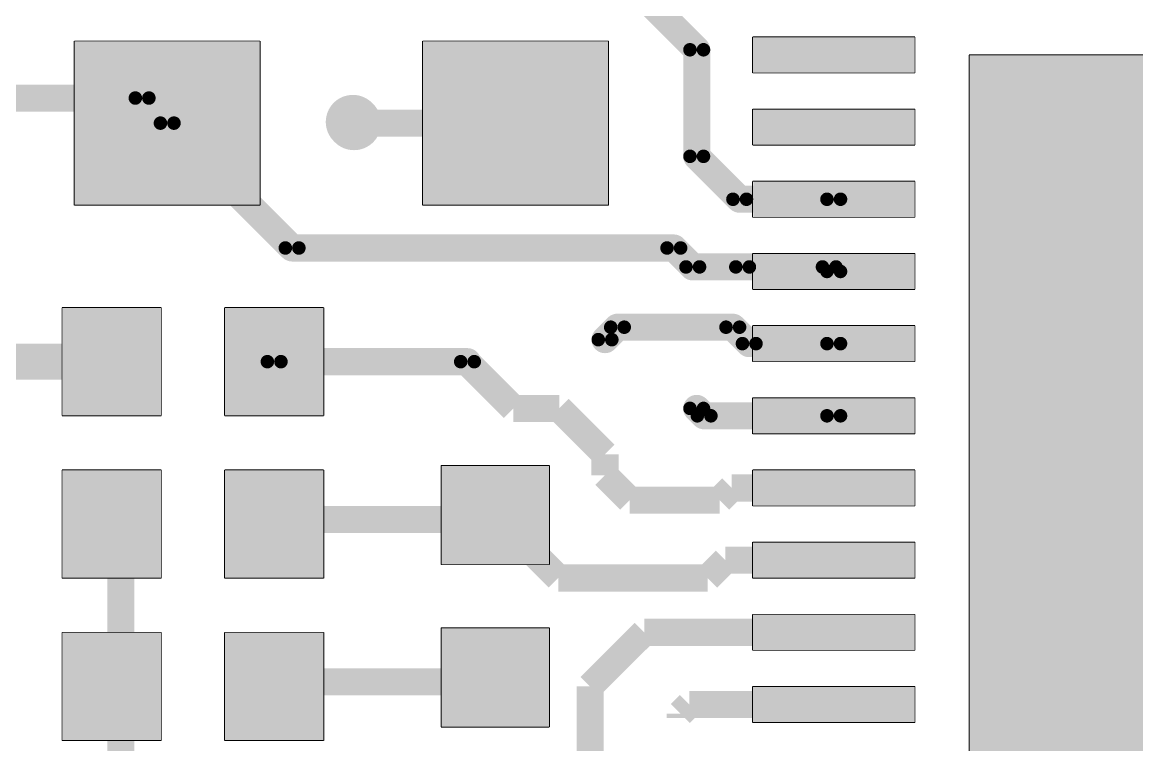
# Model space of a CAD drawing. Header units: millimetres. Extents: x 120.8 to 142.5, y 76.6 to 105.3.
# Drawn here: x 125.4 to 131.57, y 92.5 to 96.5 of the extents above; entities that cross this region are included whole.
import ezdxf

# ---------------------------------------------------------------- set-up
doc = ezdxf.new("R2010")
doc.units = ezdxf.units.MM
doc.layers.add('Mechanical4', color=56, linetype='Continuous')

msp = doc.modelspace()

# ---------------------------------------------------------------- linework, layer by layer
at = {"layer": 'Mechanical4'}
for points, const_width in [([(129.3451, 97.6201), (129.3451, 90.6201)], 0.0003), ([(128.1326, 97.3521), (129.1361, 96.3486)], 0.15), ([(125.6876, 96.3971), (126.7176, 96.3971)], 0.005), ([(125.6876, 95.4871), (125.6876, 96.3971)], 0.005), ([(126.7176, 95.4871), (126.7176, 96.3971)], 0.005), ([(127.6176, 96.3971), (128.6476, 96.3971)], 0.005), ([(127.6176, 95.4871), (127.6176, 96.3971)], 0.005), ([(128.6476, 95.4871), (128.6476, 96.3971)], 0.005), ([(129.1361, 95.7581), (129.1361, 96.3486)], 0.15), ([(129.4451, 96.4201), (130.3451, 96.4201)], 0.005), ([(129.4451, 96.2201), (129.4451, 96.4201)], 0.005), ([(130.3451, 96.2201), (130.3451, 96.4201)], 0.005), ([(130.6451, 96.3201), (135.0451, 96.3201)], 0.005), ([(130.6451, 91.9201), (130.6451, 96.3201)], 0.005), ([(129.4451, 96.2201), (130.3451, 96.2201)], 0.005), ([(124.9451, 96.0811), (126.0636, 96.0811)], 0.15), ([(126.0636, 96.0811), (126.2026, 95.9421)], 0.15), ([(126.2026, 95.9421), (126.8946, 95.2501)], 0.15), ([(127.2311, 95.9486), (127.2376, 95.9421)], 0.15), ([(127.2376, 95.9421), (128.1326, 95.9421)], 0.15), ([(129.4451, 96.0201), (130.3451, 96.0201)], 0.005), ([(129.4451, 95.8201), (129.4451, 96.0201)], 0.005), ([(130.3451, 95.8201), (130.3451, 96.0201)], 0.005), ([(129.1361, 95.7581), (129.3741, 95.5201)], 0.15), ([(129.4451, 95.8201), (130.3451, 95.8201)], 0.005), ([(129.3741, 95.5201), (129.8951, 95.5201)], 0.15), ([(129.4451, 95.6201), (130.3451, 95.6201)], 0.005), ([(129.4451, 95.4201), (129.4451, 95.6201)], 0.005), ([(130.3451, 95.4201), (130.3451, 95.6201)], 0.005), ([(125.6876, 95.4871), (126.7176, 95.4871)], 0.005), ([(127.6176, 95.4871), (128.6476, 95.4871)], 0.005), ([(129.4451, 95.4201), (130.3451, 95.4201)], 0.005), ([(126.8946, 95.2501), (129.0091, 95.2501)], 0.15), ([(129.0091, 95.2501), (129.1141, 95.1451)], 0.15), ([(129.1141, 95.1451), (129.3901, 95.1451)], 0.15), ([(129.1141, 95.1451), (129.8701, 95.1451)], 0.15), ([(129.4451, 95.2201), (130.3451, 95.2201)], 0.005), ([(129.4451, 95.0201), (129.4451, 95.2201)], 0.005), ([(129.8701, 95.1451), (129.8951, 95.1201)], 0.15), ([(130.3451, 95.0201), (130.3451, 95.2201)], 0.005), ([(129.4451, 95.0201), (130.3451, 95.0201)], 0.005), ([(125.6201, 94.9201), (126.1701, 94.9201)], 0.005), ([(125.6201, 94.3201), (125.6201, 94.9201)], 0.005), ([(126.1651, 94.3201), (126.1651, 94.9201)], 0.0003), ([(126.1651, 94.9201), (126.5351, 94.9201)], 0.0003), ([(126.1701, 94.3201), (126.1701, 94.9201)], 0.005), ([(126.5201, 94.9201), (127.0701, 94.9201)], 0.005), ([(126.5201, 94.3201), (126.5201, 94.9201)], 0.005), ([(126.5351, 94.3201), (126.5351, 94.9201)], 0.0003), ([(127.0701, 94.3201), (127.0701, 94.9201)], 0.005), ([(128.6281, 94.7421), (128.6971, 94.8111)], 0.15), ([(128.6971, 94.8111), (129.3359, 94.8111)], 0.15), ([(129.3359, 94.8111), (129.4269, 94.7201)], 0.15), ([(129.4269, 94.7201), (129.8951, 94.7201)], 0.15), ([(129.4451, 94.8201), (130.3451, 94.8201)], 0.005), ([(129.4451, 94.6201), (129.4451, 94.8201)], 0.005), ([(130.3451, 94.6201), (130.3451, 94.8201)], 0.005), ([(125.0771, 94.6201), (125.8951, 94.6201)], 0.2), ([(126.7951, 94.6201), (127.8661, 94.6201)], 0.15), ([(127.8661, 94.6151), (127.8661, 94.6201)], 0.15), ([(127.8661, 94.6151), (128.1201, 94.3611)], 0.15), ([(129.4451, 94.6201), (130.3451, 94.6201)], 0.005), ([(128.1201, 94.3611), (128.3741, 94.3611)], 0.15), ([(128.3741, 94.3611), (128.6281, 94.1071)], 0.15), ([(129.1361, 94.3611), (129.1771, 94.3201)], 0.15), ([(129.4451, 94.4201), (130.3451, 94.4201)], 0.005), ([(129.4451, 94.2201), (129.4451, 94.4201)], 0.005), ([(130.3451, 94.2201), (130.3451, 94.4201)], 0.005), ([(129.1771, 94.3201), (129.8951, 94.3201)], 0.15), ([(125.6201, 94.3201), (126.1701, 94.3201)], 0.005), ([(126.1651, 94.3201), (126.5351, 94.3201)], 0.0003), ([(126.5201, 94.3201), (127.0701, 94.3201)], 0.005), ([(129.4451, 94.2201), (130.3451, 94.2201)], 0.005), ([(128.6281, 93.9905), (128.6281, 94.1071)], 0.15), ([(127.7201, 94.0451), (128.3201, 94.0451)], 0.005), ([(127.7201, 93.4951), (127.7201, 94.0451)], 0.005), ([(128.3201, 93.4951), (128.3201, 94.0451)], 0.005), ([(128.6281, 93.9905), (128.7473, 93.8713)], 0.15), ([(125.6201, 94.0201), (126.1701, 94.0201)], 0.005), ([(125.6201, 93.4201), (125.6201, 94.0201)], 0.005), ([(126.1651, 93.4201), (126.1651, 94.0201)], 0.0003), ([(126.1651, 94.0201), (126.5351, 94.0201)], 0.0003), ([(126.1701, 93.4201), (126.1701, 94.0201)], 0.005), ([(126.5201, 94.0201), (127.0701, 94.0201)], 0.005), ([(126.5201, 93.4201), (126.5201, 94.0201)], 0.005), ([(126.5351, 93.4201), (126.5351, 94.0201)], 0.0003), ([(127.0701, 93.4201), (127.0701, 94.0201)], 0.005), ([(129.2631, 93.8531), (129.3301, 93.9201)], 0.15), ([(129.3301, 93.9201), (129.8951, 93.9201)], 0.15), ([(129.4451, 94.0201), (130.3451, 94.0201)], 0.005), ([(129.4451, 93.8201), (129.4451, 94.0201)], 0.005), ([(129.8951, 93.9201), (130.0451, 93.9201)], 0.15), ([(130.3451, 93.8201), (130.3451, 94.0201)], 0.005), ([(128.7473, 93.8713), (128.7655, 93.8531)], 0.15), ([(128.7655, 93.8531), (129.2631, 93.8531)], 0.15), ([(127.0201, 93.7701), (127.0451, 93.7451)], 0.15), ([(128.0201, 93.7701), (128.3689, 93.4213)], 0.15), ([(128.0201, 93.7451), (128.0201, 93.7701)], 0.15), ([(127.0451, 93.7451), (128.0201, 93.7451)], 0.15), ([(129.4451, 93.8201), (130.3451, 93.8201)], 0.005), ([(125.9451, 91.9201), (125.9451, 93.6201)], 0.15), ([(129.1963, 93.4213), (129.2951, 93.5201)], 0.15), ([(129.2951, 93.5201), (129.8951, 93.5201)], 0.15), ([(129.4451, 93.6201), (130.3451, 93.6201)], 0.005), ([(129.4451, 93.4201), (129.4451, 93.6201)], 0.005), ([(129.5701, 93.5201), (129.8951, 93.5201)], 0.15), ([(129.8951, 93.5201), (130.0451, 93.5201)], 0.15), ([(130.3451, 93.4201), (130.3451, 93.6201)], 0.005), ([(127.7201, 93.4951), (128.3201, 93.4951)], 0.005), ([(127.7201, 93.1401), (127.7201, 93.5001)], 0.0003), ([(127.7201, 93.5001), (128.3201, 93.5001)], 0.0003), ([(128.3689, 93.4213), (129.1963, 93.4213)], 0.15), ([(128.3201, 93.1401), (128.3201, 93.5001)], 0.0003), ([(125.6201, 93.4201), (126.1701, 93.4201)], 0.005), ([(126.1651, 93.4201), (126.5351, 93.4201)], 0.0003), ([(126.5201, 93.4201), (127.0701, 93.4201)], 0.005), ([(129.4451, 93.4201), (130.3451, 93.4201)], 0.005), ([(129.4451, 93.2201), (130.3451, 93.2201)], 0.005), ([(129.4451, 93.0201), (129.4451, 93.2201)], 0.005), ([(130.3451, 93.0201), (130.3451, 93.2201)], 0.005), ([(128.5451, 92.8201), (128.8451, 93.1201)], 0.15), ([(128.8451, 93.1201), (130.0451, 93.1201)], 0.15), ([(125.6201, 93.1201), (126.1701, 93.1201)], 0.005), ([(125.6201, 92.5201), (125.6201, 93.1201)], 0.005), ([(126.1651, 92.5201), (126.1651, 93.1201)], 0.0003), ([(126.1651, 93.1201), (126.5351, 93.1201)], 0.0003), ([(126.1701, 92.5201), (126.1701, 93.1201)], 0.005), ([(126.5201, 93.1201), (127.0701, 93.1201)], 0.005), ([(126.5201, 92.5201), (126.5201, 93.1201)], 0.005), ([(126.5351, 92.5201), (126.5351, 93.1201)], 0.0003), ([(127.0701, 92.5201), (127.0701, 93.1201)], 0.005), ([(127.7201, 93.1451), (128.3201, 93.1451)], 0.005), ([(127.7201, 92.5951), (127.7201, 93.1451)], 0.005), ([(127.7201, 93.1401), (128.3201, 93.1401)], 0.0003), ([(128.3201, 92.5951), (128.3201, 93.1451)], 0.005), ([(129.4451, 93.0201), (130.3451, 93.0201)], 0.005), ([(126.9451, 92.8451), (127.9201, 92.8451)], 0.15), ([(128.5451, 92.4201), (128.5451, 92.8201)], 0.15), ([(129.0451, 92.6701), (129.0951, 92.7201)], 0.15), ([(129.0951, 92.7201), (129.8951, 92.7201)], 0.15), ([(129.4451, 92.8201), (130.3451, 92.8201)], 0.005), ([(129.4451, 92.6201), (129.4451, 92.8201)], 0.005), ([(129.8951, 92.7201), (130.0451, 92.7201)], 0.15), ([(130.3451, 92.6201), (130.3451, 92.8201)], 0.005), ([(129.0451, 92.6451), (129.0451, 92.6701)], 0.15), ([(129.4451, 92.6201), (130.3451, 92.6201)], 0.005), ([(127.7201, 92.5951), (128.3201, 92.5951)], 0.005), ([(125.6201, 92.5201), (126.1701, 92.5201)], 0.005), ([(126.1651, 92.5201), (126.5351, 92.5201)], 0.0003), ([(126.5201, 92.5201), (127.0701, 92.5201)], 0.005)]:
    msp.add_lwpolyline(points, dxfattribs=dict(at, const_width=const_width))
for points, const_width in [([(129.0986, 96.3486, -1), (129.1736, 96.3486)], 0.075), ([(129.0986, 96.3486, -1), (129.1736, 96.3486)], 0.075), ([(129.0986, 96.3486, -1), (129.1736, 96.3486)], 0.075), ([(129.0986, 96.3486, -1), (129.1736, 96.3486)], 0.075), ([(129.1736, 96.3486, -1), (129.0986, 96.3486)], 0.075), ([(129.1736, 96.3486, -1), (129.0986, 96.3486)], 0.075), ([(129.1736, 96.3486, -1), (129.0986, 96.3486)], 0.075), ([(129.1736, 96.3486, -1), (129.0986, 96.3486)], 0.075), ([(126.0261, 96.0811, -1), (126.1011, 96.0811)], 0.075), ([(126.0261, 96.0811, -1), (126.1011, 96.0811)], 0.075), ([(126.0261, 96.0811, -1), (126.1011, 96.0811)], 0.075), ([(126.0261, 96.0811, -1), (126.1011, 96.0811)], 0.075), ([(126.1011, 96.0811, -1), (126.0261, 96.0811)], 0.075), ([(126.1011, 96.0811, -1), (126.0261, 96.0811)], 0.075), ([(126.1011, 96.0811, -1), (126.0261, 96.0811)], 0.075), ([(126.1011, 96.0811, -1), (126.0261, 96.0811)], 0.075), ([(127.1561, 95.9486, -1), (127.3061, 95.9486)], 0.15), ([(127.1561, 95.9486, -1), (127.3061, 95.9486)], 0.15), ([(127.1626, 95.9421, -1), (127.3126, 95.9421)], 0.15), ([(127.1626, 95.9421, -1), (127.3126, 95.9421)], 0.15), ([(127.1626, 95.9421, -1), (127.3126, 95.9421)], 0.15), ([(127.1626, 95.9421, -1), (127.3126, 95.9421)], 0.15), ([(128.0576, 95.9421, -1), (128.2076, 95.9421)], 0.15), ([(128.0576, 95.9421, -1), (128.2076, 95.9421)], 0.15), ([(126.1651, 95.9421, -1), (126.2401, 95.9421)], 0.075), ([(126.1651, 95.9421, -1), (126.2401, 95.9421)], 0.075), ([(126.1651, 95.9421, -1), (126.2401, 95.9421)], 0.075), ([(126.1651, 95.9421, -1), (126.2401, 95.9421)], 0.075), ([(127.3061, 95.9486, -1), (127.1561, 95.9486)], 0.15), ([(127.3061, 95.9486, -1), (127.1561, 95.9486)], 0.15), ([(127.3126, 95.9421, -1), (127.1626, 95.9421)], 0.15), ([(127.3126, 95.9421, -1), (127.1626, 95.9421)], 0.15), ([(127.3126, 95.9421, -1), (127.1626, 95.9421)], 0.15), ([(127.3126, 95.9421, -1), (127.1626, 95.9421)], 0.15), ([(128.2076, 95.9421, -1), (128.0576, 95.9421)], 0.15), ([(128.2076, 95.9421, -1), (128.0576, 95.9421)], 0.15), ([(126.2401, 95.9421, -1), (126.1651, 95.9421)], 0.075), ([(126.2401, 95.9421, -1), (126.1651, 95.9421)], 0.075), ([(126.2401, 95.9421, -1), (126.1651, 95.9421)], 0.075), ([(126.2401, 95.9421, -1), (126.1651, 95.9421)], 0.075), ([(129.0986, 95.7581, -1), (129.1736, 95.7581)], 0.075), ([(129.0986, 95.7581, -1), (129.1736, 95.7581)], 0.075), ([(129.0986, 95.7581, -1), (129.1736, 95.7581)], 0.075), ([(129.1736, 95.7581, -1), (129.0986, 95.7581)], 0.075), ([(129.1736, 95.7581, -1), (129.0986, 95.7581)], 0.075), ([(129.1736, 95.7581, -1), (129.0986, 95.7581)], 0.075), ([(129.3366, 95.5201, -1), (129.4116, 95.5201)], 0.075), ([(129.3366, 95.5201, -1), (129.4116, 95.5201)], 0.075), ([(129.3366, 95.5201, -1), (129.4116, 95.5201)], 0.075), ([(129.3366, 95.5201, -1), (129.4116, 95.5201)], 0.075), ([(129.8576, 95.5201, -1), (129.9326, 95.5201)], 0.075), ([(129.8576, 95.5201, -1), (129.9326, 95.5201)], 0.075), ([(129.4116, 95.5201, -1), (129.3366, 95.5201)], 0.075), ([(129.4116, 95.5201, -1), (129.3366, 95.5201)], 0.075), ([(129.4116, 95.5201, -1), (129.3366, 95.5201)], 0.075), ([(129.4116, 95.5201, -1), (129.3366, 95.5201)], 0.075), ([(129.9326, 95.5201, -1), (129.8576, 95.5201)], 0.075), ([(129.9326, 95.5201, -1), (129.8576, 95.5201)], 0.075), ([(126.8571, 95.2501, -1), (126.9321, 95.2501)], 0.075), ([(126.8571, 95.2501, -1), (126.9321, 95.2501)], 0.075), ([(126.8571, 95.2501, -1), (126.9321, 95.2501)], 0.075), ([(126.8571, 95.2501, -1), (126.9321, 95.2501)], 0.075), ([(128.9716, 95.2501, -1), (129.0466, 95.2501)], 0.075), ([(128.9716, 95.2501, -1), (129.0466, 95.2501)], 0.075), ([(128.9716, 95.2501, -1), (129.0466, 95.2501)], 0.075), ([(128.9716, 95.2501, -1), (129.0466, 95.2501)], 0.075), ([(126.9321, 95.2501, -1), (126.8571, 95.2501)], 0.075), ([(126.9321, 95.2501, -1), (126.8571, 95.2501)], 0.075), ([(126.9321, 95.2501, -1), (126.8571, 95.2501)], 0.075), ([(126.9321, 95.2501, -1), (126.8571, 95.2501)], 0.075), ([(129.0466, 95.2501, -1), (128.9716, 95.2501)], 0.075), ([(129.0466, 95.2501, -1), (128.9716, 95.2501)], 0.075), ([(129.0466, 95.2501, -1), (128.9716, 95.2501)], 0.075), ([(129.0466, 95.2501, -1), (128.9716, 95.2501)], 0.075), ([(129.0766, 95.1451, -1), (129.1516, 95.1451)], 0.075), ([(129.0766, 95.1451, -1), (129.1516, 95.1451)], 0.075), ([(129.0766, 95.1451, -1), (129.1516, 95.1451)], 0.075), ([(129.0766, 95.1451, -1), (129.1516, 95.1451)], 0.075), ([(129.0766, 95.1451, -1), (129.1516, 95.1451)], 0.075), ([(129.0766, 95.1451, -1), (129.1516, 95.1451)], 0.075), ([(129.3526, 95.1451, -1), (129.4276, 95.1451)], 0.075), ([(129.3526, 95.1451, -1), (129.4276, 95.1451)], 0.075), ([(129.8326, 95.1451, -1), (129.9076, 95.1451)], 0.075), ([(129.8326, 95.1451, -1), (129.9076, 95.1451)], 0.075), ([(129.8326, 95.1451, -1), (129.9076, 95.1451)], 0.075), ([(129.8326, 95.1451, -1), (129.9076, 95.1451)], 0.075), ([(129.1516, 95.1451, -1), (129.0766, 95.1451)], 0.075), ([(129.1516, 95.1451, -1), (129.0766, 95.1451)], 0.075), ([(129.1516, 95.1451, -1), (129.0766, 95.1451)], 0.075), ([(129.1516, 95.1451, -1), (129.0766, 95.1451)], 0.075), ([(129.1516, 95.1451, -1), (129.0766, 95.1451)], 0.075), ([(129.1516, 95.1451, -1), (129.0766, 95.1451)], 0.075), ([(129.4276, 95.1451, -1), (129.3526, 95.1451)], 0.075), ([(129.4276, 95.1451, -1), (129.3526, 95.1451)], 0.075), ([(129.9076, 95.1451, -1), (129.8326, 95.1451)], 0.075), ([(129.9076, 95.1451, -1), (129.8326, 95.1451)], 0.075), ([(129.9076, 95.1451, -1), (129.8326, 95.1451)], 0.075), ([(129.9076, 95.1451, -1), (129.8326, 95.1451)], 0.075), ([(129.8576, 95.1201, -1), (129.9326, 95.1201)], 0.075), ([(129.8576, 95.1201, -1), (129.9326, 95.1201)], 0.075), ([(129.9326, 95.1201, -1), (129.8576, 95.1201)], 0.075), ([(129.9326, 95.1201, -1), (129.8576, 95.1201)], 0.075), ([(128.6596, 94.8111, -1), (128.7346, 94.8111)], 0.075), ([(128.6596, 94.8111, -1), (128.7346, 94.8111)], 0.075), ([(128.6596, 94.8111, -1), (128.7346, 94.8111)], 0.075), ([(128.6596, 94.8111, -1), (128.7346, 94.8111)], 0.075), ([(128.7346, 94.8111, -1), (128.6596, 94.8111)], 0.075), ([(128.7346, 94.8111, -1), (128.6596, 94.8111)], 0.075), ([(128.7346, 94.8111, -1), (128.6596, 94.8111)], 0.075), ([(128.7346, 94.8111, -1), (128.6596, 94.8111)], 0.075), ([(129.2984, 94.8111, -1), (129.3734, 94.8111)], 0.075), ([(129.2984, 94.8111, -1), (129.3734, 94.8111)], 0.075), ([(129.2984, 94.8111, -1), (129.3734, 94.8111)], 0.075), ([(129.2984, 94.8111, -1), (129.3734, 94.8111)], 0.075), ([(129.3734, 94.8111, -1), (129.2984, 94.8111)], 0.075), ([(129.3734, 94.8111, -1), (129.2984, 94.8111)], 0.075), ([(129.3734, 94.8111, -1), (129.2984, 94.8111)], 0.075), ([(129.3734, 94.8111, -1), (129.2984, 94.8111)], 0.075), ([(128.5906, 94.7421, -1), (128.6656, 94.7421)], 0.075), ([(128.5906, 94.7421, -1), (128.6656, 94.7421)], 0.075), ([(128.6656, 94.7421, -1), (128.5906, 94.7421)], 0.075), ([(128.6656, 94.7421, -1), (128.5906, 94.7421)], 0.075), ([(129.3894, 94.7201, -1), (129.4644, 94.7201)], 0.075), ([(129.3894, 94.7201, -1), (129.4644, 94.7201)], 0.075), ([(129.3894, 94.7201, -1), (129.4644, 94.7201)], 0.075), ([(129.3894, 94.7201, -1), (129.4644, 94.7201)], 0.075), ([(129.8576, 94.7201, -1), (129.9326, 94.7201)], 0.075), ([(129.8576, 94.7201, -1), (129.9326, 94.7201)], 0.075), ([(129.4644, 94.7201, -1), (129.3894, 94.7201)], 0.075), ([(129.4644, 94.7201, -1), (129.3894, 94.7201)], 0.075), ([(129.4644, 94.7201, -1), (129.3894, 94.7201)], 0.075), ([(129.4644, 94.7201, -1), (129.3894, 94.7201)], 0.075), ([(129.9326, 94.7201, -1), (129.8576, 94.7201)], 0.075), ([(129.9326, 94.7201, -1), (129.8576, 94.7201)], 0.075), ([(126.7576, 94.6201, -1), (126.8326, 94.6201)], 0.075), ([(126.7576, 94.6201, -1), (126.8326, 94.6201)], 0.075), ([(126.8326, 94.6201, -1), (126.7576, 94.6201)], 0.075), ([(126.8326, 94.6201, -1), (126.7576, 94.6201)], 0.075), ([(127.8286, 94.6201, -1), (127.9036, 94.6201)], 0.075), ([(127.8286, 94.6201, -1), (127.9036, 94.6201)], 0.075), ([(127.9036, 94.6201, -1), (127.8286, 94.6201)], 0.075), ([(127.9036, 94.6201, -1), (127.8286, 94.6201)], 0.075), ([(129.0986, 94.3611, -1), (129.1736, 94.3611)], 0.075), ([(129.0986, 94.3611, -1), (129.1736, 94.3611)], 0.075), ([(129.1736, 94.3611, -1), (129.0986, 94.3611)], 0.075), ([(129.1736, 94.3611, -1), (129.0986, 94.3611)], 0.075), ([(129.1396, 94.3201, -1), (129.2146, 94.3201)], 0.075), ([(129.1396, 94.3201, -1), (129.2146, 94.3201)], 0.075), ([(129.1396, 94.3201, -1), (129.2146, 94.3201)], 0.075), ([(129.1396, 94.3201, -1), (129.2146, 94.3201)], 0.075), ([(129.2146, 94.3201, -1), (129.1396, 94.3201)], 0.075), ([(129.2146, 94.3201, -1), (129.1396, 94.3201)], 0.075), ([(129.2146, 94.3201, -1), (129.1396, 94.3201)], 0.075), ([(129.2146, 94.3201, -1), (129.1396, 94.3201)], 0.075), ([(129.8576, 94.3201, -1), (129.9326, 94.3201)], 0.075), ([(129.8576, 94.3201, -1), (129.9326, 94.3201)], 0.075), ([(129.9326, 94.3201, -1), (129.8576, 94.3201)], 0.075), ([(129.9326, 94.3201, -1), (129.8576, 94.3201)], 0.075)]:
    msp.add_lwpolyline(points, format="xyb", dxfattribs=dict(at, const_width=const_width))
for points, const_width in [([(129.0799, 96.3486, 1), (129.1174, 96.3486, 1)], 0.0375), ([(129.0799, 96.3486, 1), (129.1174, 96.3486, 1)], 0.0375), ([(129.0799, 96.3486, 1), (129.1174, 96.3486, 1)], 0.0375), ([(129.0799, 96.3486, 1), (129.1174, 96.3486, 1)], 0.0375), ([(129.0799, 96.3486, 1), (129.1174, 96.3486, 1)], 0.0375), ([(129.0799, 96.3486, 1), (129.1174, 96.3486, 1)], 0.0375), ([(129.0799, 96.3486, 1), (129.1174, 96.3486, 1)], 0.0375), ([(129.0799, 96.3486, 1), (129.1174, 96.3486, 1)], 0.0375), ([(129.1549, 96.3486, 1), (129.1924, 96.3486, 1)], 0.0375), ([(129.1549, 96.3486, 1), (129.1924, 96.3486, 1)], 0.0375), ([(129.1549, 96.3486, 1), (129.1924, 96.3486, 1)], 0.0375), ([(129.1549, 96.3486, 1), (129.1924, 96.3486, 1)], 0.0375), ([(129.1549, 96.3486, 1), (129.1924, 96.3486, 1)], 0.0375), ([(129.1549, 96.3486, 1), (129.1924, 96.3486, 1)], 0.0375), ([(129.1549, 96.3486, 1), (129.1924, 96.3486, 1)], 0.0375), ([(129.1549, 96.3486, 1), (129.1924, 96.3486, 1)], 0.0375), ([(126.0074, 96.0811, 1), (126.0449, 96.0811, 1)], 0.0375), ([(126.0074, 96.0811, 1), (126.0449, 96.0811, 1)], 0.0375), ([(126.0074, 96.0811, 1), (126.0449, 96.0811, 1)], 0.0375), ([(126.0074, 96.0811, 1), (126.0449, 96.0811, 1)], 0.0375), ([(126.0074, 96.0811, 1), (126.0449, 96.0811, 1)], 0.0375), ([(126.0074, 96.0811, 1), (126.0449, 96.0811, 1)], 0.0375), ([(126.0074, 96.0811, 1), (126.0449, 96.0811, 1)], 0.0375), ([(126.0074, 96.0811, 1), (126.0449, 96.0811, 1)], 0.0375), ([(126.0824, 96.0811, 1), (126.1199, 96.0811, 1)], 0.0375), ([(126.0824, 96.0811, 1), (126.1199, 96.0811, 1)], 0.0375), ([(126.0824, 96.0811, 1), (126.1199, 96.0811, 1)], 0.0375), ([(126.0824, 96.0811, 1), (126.1199, 96.0811, 1)], 0.0375), ([(126.0824, 96.0811, 1), (126.1199, 96.0811, 1)], 0.0375), ([(126.0824, 96.0811, 1), (126.1199, 96.0811, 1)], 0.0375), ([(126.0824, 96.0811, 1), (126.1199, 96.0811, 1)], 0.0375), ([(126.0824, 96.0811, 1), (126.1199, 96.0811, 1)], 0.0375), ([(127.1186, 95.9486, 1), (127.1936, 95.9486, 1)], 0.075), ([(127.1186, 95.9486, 1), (127.1936, 95.9486, 1)], 0.075), ([(127.1186, 95.9486, 1), (127.1936, 95.9486, 1)], 0.075), ([(127.1186, 95.9486, 1), (127.1936, 95.9486, 1)], 0.075), ([(127.1251, 95.9421, 1), (127.2001, 95.9421, 1)], 0.075), ([(127.1251, 95.9421, 1), (127.2001, 95.9421, 1)], 0.075), ([(127.1251, 95.9421, 1), (127.2001, 95.9421, 1)], 0.075), ([(127.1251, 95.9421, 1), (127.2001, 95.9421, 1)], 0.075), ([(127.1251, 95.9421, 1), (127.2001, 95.9421, 1)], 0.075), ([(127.1251, 95.9421, 1), (127.2001, 95.9421, 1)], 0.075), ([(127.1251, 95.9421, 1), (127.2001, 95.9421, 1)], 0.075), ([(127.1251, 95.9421, 1), (127.2001, 95.9421, 1)], 0.075), ([(127.2686, 95.9486, 1), (127.3436, 95.9486, 1)], 0.075), ([(127.2686, 95.9486, 1), (127.3436, 95.9486, 1)], 0.075), ([(127.2686, 95.9486, 1), (127.3436, 95.9486, 1)], 0.075), ([(127.2686, 95.9486, 1), (127.3436, 95.9486, 1)], 0.075), ([(127.2751, 95.9421, 1), (127.3501, 95.9421, 1)], 0.075), ([(127.2751, 95.9421, 1), (127.3501, 95.9421, 1)], 0.075), ([(127.2751, 95.9421, 1), (127.3501, 95.9421, 1)], 0.075), ([(127.2751, 95.9421, 1), (127.3501, 95.9421, 1)], 0.075), ([(127.2751, 95.9421, 1), (127.3501, 95.9421, 1)], 0.075), ([(127.2751, 95.9421, 1), (127.3501, 95.9421, 1)], 0.075), ([(127.2751, 95.9421, 1), (127.3501, 95.9421, 1)], 0.075), ([(127.2751, 95.9421, 1), (127.3501, 95.9421, 1)], 0.075), ([(128.0201, 95.9421, 1), (128.0951, 95.9421, 1)], 0.075), ([(128.0201, 95.9421, 1), (128.0951, 95.9421, 1)], 0.075), ([(128.0201, 95.9421, 1), (128.0951, 95.9421, 1)], 0.075), ([(128.0201, 95.9421, 1), (128.0951, 95.9421, 1)], 0.075), ([(128.1701, 95.9421, 1), (128.2451, 95.9421, 1)], 0.075), ([(128.1701, 95.9421, 1), (128.2451, 95.9421, 1)], 0.075), ([(128.1701, 95.9421, 1), (128.2451, 95.9421, 1)], 0.075), ([(128.1701, 95.9421, 1), (128.2451, 95.9421, 1)], 0.075), ([(126.1464, 95.9421, 1), (126.1839, 95.9421, 1)], 0.0375), ([(126.1464, 95.9421, 1), (126.1839, 95.9421, 1)], 0.0375), ([(126.1464, 95.9421, 1), (126.1839, 95.9421, 1)], 0.0375), ([(126.1464, 95.9421, 1), (126.1839, 95.9421, 1)], 0.0375), ([(126.1464, 95.9421, 1), (126.1839, 95.9421, 1)], 0.0375), ([(126.1464, 95.9421, 1), (126.1839, 95.9421, 1)], 0.0375), ([(126.1464, 95.9421, 1), (126.1839, 95.9421, 1)], 0.0375), ([(126.1464, 95.9421, 1), (126.1839, 95.9421, 1)], 0.0375), ([(126.2214, 95.9421, 1), (126.2589, 95.9421, 1)], 0.0375), ([(126.2214, 95.9421, 1), (126.2589, 95.9421, 1)], 0.0375), ([(126.2214, 95.9421, 1), (126.2589, 95.9421, 1)], 0.0375), ([(126.2214, 95.9421, 1), (126.2589, 95.9421, 1)], 0.0375), ([(126.2214, 95.9421, 1), (126.2589, 95.9421, 1)], 0.0375), ([(126.2214, 95.9421, 1), (126.2589, 95.9421, 1)], 0.0375), ([(126.2214, 95.9421, 1), (126.2589, 95.9421, 1)], 0.0375), ([(126.2214, 95.9421, 1), (126.2589, 95.9421, 1)], 0.0375), ([(129.0799, 95.7581, 1), (129.1174, 95.7581, 1)], 0.0375), ([(129.0799, 95.7581, 1), (129.1174, 95.7581, 1)], 0.0375), ([(129.0799, 95.7581, 1), (129.1174, 95.7581, 1)], 0.0375), ([(129.0799, 95.7581, 1), (129.1174, 95.7581, 1)], 0.0375), ([(129.0799, 95.7581, 1), (129.1174, 95.7581, 1)], 0.0375), ([(129.0799, 95.7581, 1), (129.1174, 95.7581, 1)], 0.0375), ([(129.1549, 95.7581, 1), (129.1924, 95.7581, 1)], 0.0375), ([(129.1549, 95.7581, 1), (129.1924, 95.7581, 1)], 0.0375), ([(129.1549, 95.7581, 1), (129.1924, 95.7581, 1)], 0.0375), ([(129.1549, 95.7581, 1), (129.1924, 95.7581, 1)], 0.0375), ([(129.1549, 95.7581, 1), (129.1924, 95.7581, 1)], 0.0375), ([(129.1549, 95.7581, 1), (129.1924, 95.7581, 1)], 0.0375), ([(129.3179, 95.5201, 1), (129.3554, 95.5201, 1)], 0.0375), ([(129.3179, 95.5201, 1), (129.3554, 95.5201, 1)], 0.0375), ([(129.3179, 95.5201, 1), (129.3554, 95.5201, 1)], 0.0375), ([(129.3179, 95.5201, 1), (129.3554, 95.5201, 1)], 0.0375), ([(129.3179, 95.5201, 1), (129.3554, 95.5201, 1)], 0.0375), ([(129.3179, 95.5201, 1), (129.3554, 95.5201, 1)], 0.0375), ([(129.3179, 95.5201, 1), (129.3554, 95.5201, 1)], 0.0375), ([(129.3179, 95.5201, 1), (129.3554, 95.5201, 1)], 0.0375), ([(129.3929, 95.5201, 1), (129.4304, 95.5201, 1)], 0.0375), ([(129.3929, 95.5201, 1), (129.4304, 95.5201, 1)], 0.0375), ([(129.3929, 95.5201, 1), (129.4304, 95.5201, 1)], 0.0375), ([(129.3929, 95.5201, 1), (129.4304, 95.5201, 1)], 0.0375), ([(129.3929, 95.5201, 1), (129.4304, 95.5201, 1)], 0.0375), ([(129.3929, 95.5201, 1), (129.4304, 95.5201, 1)], 0.0375), ([(129.3929, 95.5201, 1), (129.4304, 95.5201, 1)], 0.0375), ([(129.3929, 95.5201, 1), (129.4304, 95.5201, 1)], 0.0375), ([(129.8389, 95.5201, 1), (129.8764, 95.5201, 1)], 0.0375), ([(129.8389, 95.5201, 1), (129.8764, 95.5201, 1)], 0.0375), ([(129.8389, 95.5201, 1), (129.8764, 95.5201, 1)], 0.0375), ([(129.8389, 95.5201, 1), (129.8764, 95.5201, 1)], 0.0375), ([(129.9139, 95.5201, 1), (129.9514, 95.5201, 1)], 0.0375), ([(129.9139, 95.5201, 1), (129.9514, 95.5201, 1)], 0.0375), ([(129.9139, 95.5201, 1), (129.9514, 95.5201, 1)], 0.0375), ([(129.9139, 95.5201, 1), (129.9514, 95.5201, 1)], 0.0375), ([(126.8384, 95.2501, 1), (126.8759, 95.2501, 1)], 0.0375), ([(126.8384, 95.2501, 1), (126.8759, 95.2501, 1)], 0.0375), ([(126.8384, 95.2501, 1), (126.8759, 95.2501, 1)], 0.0375), ([(126.8384, 95.2501, 1), (126.8759, 95.2501, 1)], 0.0375), ([(126.8384, 95.2501, 1), (126.8759, 95.2501, 1)], 0.0375), ([(126.8384, 95.2501, 1), (126.8759, 95.2501, 1)], 0.0375), ([(126.8384, 95.2501, 1), (126.8759, 95.2501, 1)], 0.0375), ([(126.8384, 95.2501, 1), (126.8759, 95.2501, 1)], 0.0375), ([(126.9134, 95.2501, 1), (126.9509, 95.2501, 1)], 0.0375), ([(126.9134, 95.2501, 1), (126.9509, 95.2501, 1)], 0.0375), ([(126.9134, 95.2501, 1), (126.9509, 95.2501, 1)], 0.0375), ([(126.9134, 95.2501, 1), (126.9509, 95.2501, 1)], 0.0375), ([(126.9134, 95.2501, 1), (126.9509, 95.2501, 1)], 0.0375), ([(126.9134, 95.2501, 1), (126.9509, 95.2501, 1)], 0.0375), ([(126.9134, 95.2501, 1), (126.9509, 95.2501, 1)], 0.0375), ([(126.9134, 95.2501, 1), (126.9509, 95.2501, 1)], 0.0375), ([(128.9529, 95.2501, 1), (128.9904, 95.2501, 1)], 0.0375), ([(128.9529, 95.2501, 1), (128.9904, 95.2501, 1)], 0.0375), ([(128.9529, 95.2501, 1), (128.9904, 95.2501, 1)], 0.0375), ([(128.9529, 95.2501, 1), (128.9904, 95.2501, 1)], 0.0375), ([(128.9529, 95.2501, 1), (128.9904, 95.2501, 1)], 0.0375), ([(128.9529, 95.2501, 1), (128.9904, 95.2501, 1)], 0.0375), ([(128.9529, 95.2501, 1), (128.9904, 95.2501, 1)], 0.0375), ([(128.9529, 95.2501, 1), (128.9904, 95.2501, 1)], 0.0375), ([(129.0279, 95.2501, 1), (129.0654, 95.2501, 1)], 0.0375), ([(129.0279, 95.2501, 1), (129.0654, 95.2501, 1)], 0.0375), ([(129.0279, 95.2501, 1), (129.0654, 95.2501, 1)], 0.0375), ([(129.0279, 95.2501, 1), (129.0654, 95.2501, 1)], 0.0375), ([(129.0279, 95.2501, 1), (129.0654, 95.2501, 1)], 0.0375), ([(129.0279, 95.2501, 1), (129.0654, 95.2501, 1)], 0.0375), ([(129.0279, 95.2501, 1), (129.0654, 95.2501, 1)], 0.0375), ([(129.0279, 95.2501, 1), (129.0654, 95.2501, 1)], 0.0375), ([(129.0579, 95.1451, 1), (129.0954, 95.1451, 1)], 0.0375), ([(129.0579, 95.1451, 1), (129.0954, 95.1451, 1)], 0.0375), ([(129.0579, 95.1451, 1), (129.0954, 95.1451, 1)], 0.0375), ([(129.0579, 95.1451, 1), (129.0954, 95.1451, 1)], 0.0375), ([(129.0579, 95.1451, 1), (129.0954, 95.1451, 1)], 0.0375), ([(129.0579, 95.1451, 1), (129.0954, 95.1451, 1)], 0.0375), ([(129.0579, 95.1451, 1), (129.0954, 95.1451, 1)], 0.0375), ([(129.0579, 95.1451, 1), (129.0954, 95.1451, 1)], 0.0375), ([(129.0579, 95.1451, 1), (129.0954, 95.1451, 1)], 0.0375), ([(129.0579, 95.1451, 1), (129.0954, 95.1451, 1)], 0.0375), ([(129.0579, 95.1451, 1), (129.0954, 95.1451, 1)], 0.0375), ([(129.0579, 95.1451, 1), (129.0954, 95.1451, 1)], 0.0375), ([(129.1329, 95.1451, 1), (129.1704, 95.1451, 1)], 0.0375), ([(129.1329, 95.1451, 1), (129.1704, 95.1451, 1)], 0.0375), ([(129.1329, 95.1451, 1), (129.1704, 95.1451, 1)], 0.0375), ([(129.1329, 95.1451, 1), (129.1704, 95.1451, 1)], 0.0375), ([(129.1329, 95.1451, 1), (129.1704, 95.1451, 1)], 0.0375), ([(129.1329, 95.1451, 1), (129.1704, 95.1451, 1)], 0.0375), ([(129.1329, 95.1451, 1), (129.1704, 95.1451, 1)], 0.0375), ([(129.1329, 95.1451, 1), (129.1704, 95.1451, 1)], 0.0375), ([(129.1329, 95.1451, 1), (129.1704, 95.1451, 1)], 0.0375), ([(129.1329, 95.1451, 1), (129.1704, 95.1451, 1)], 0.0375), ([(129.1329, 95.1451, 1), (129.1704, 95.1451, 1)], 0.0375), ([(129.1329, 95.1451, 1), (129.1704, 95.1451, 1)], 0.0375), ([(129.3339, 95.1451, 1), (129.3714, 95.1451, 1)], 0.0375), ([(129.3339, 95.1451, 1), (129.3714, 95.1451, 1)], 0.0375), ([(129.3339, 95.1451, 1), (129.3714, 95.1451, 1)], 0.0375), ([(129.3339, 95.1451, 1), (129.3714, 95.1451, 1)], 0.0375), ([(129.4089, 95.1451, 1), (129.4464, 95.1451, 1)], 0.0375), ([(129.4089, 95.1451, 1), (129.4464, 95.1451, 1)], 0.0375), ([(129.4089, 95.1451, 1), (129.4464, 95.1451, 1)], 0.0375), ([(129.4089, 95.1451, 1), (129.4464, 95.1451, 1)], 0.0375), ([(129.8139, 95.1451, 1), (129.8514, 95.1451, 1)], 0.0375), ([(129.8139, 95.1451, 1), (129.8514, 95.1451, 1)], 0.0375), ([(129.8139, 95.1451, 1), (129.8514, 95.1451, 1)], 0.0375), ([(129.8139, 95.1451, 1), (129.8514, 95.1451, 1)], 0.0375), ([(129.8139, 95.1451, 1), (129.8514, 95.1451, 1)], 0.0375), ([(129.8139, 95.1451, 1), (129.8514, 95.1451, 1)], 0.0375), ([(129.8139, 95.1451, 1), (129.8514, 95.1451, 1)], 0.0375), ([(129.8139, 95.1451, 1), (129.8514, 95.1451, 1)], 0.0375), ([(129.8389, 95.1201, 1), (129.8764, 95.1201, 1)], 0.0375), ([(129.8389, 95.1201, 1), (129.8764, 95.1201, 1)], 0.0375), ([(129.8389, 95.1201, 1), (129.8764, 95.1201, 1)], 0.0375), ([(129.8389, 95.1201, 1), (129.8764, 95.1201, 1)], 0.0375), ([(129.8889, 95.1451, 1), (129.9264, 95.1451, 1)], 0.0375), ([(129.8889, 95.1451, 1), (129.9264, 95.1451, 1)], 0.0375), ([(129.8889, 95.1451, 1), (129.9264, 95.1451, 1)], 0.0375), ([(129.8889, 95.1451, 1), (129.9264, 95.1451, 1)], 0.0375), ([(129.8889, 95.1451, 1), (129.9264, 95.1451, 1)], 0.0375), ([(129.8889, 95.1451, 1), (129.9264, 95.1451, 1)], 0.0375), ([(129.8889, 95.1451, 1), (129.9264, 95.1451, 1)], 0.0375), ([(129.8889, 95.1451, 1), (129.9264, 95.1451, 1)], 0.0375), ([(129.9139, 95.1201, 1), (129.9514, 95.1201, 1)], 0.0375), ([(129.9139, 95.1201, 1), (129.9514, 95.1201, 1)], 0.0375), ([(129.9139, 95.1201, 1), (129.9514, 95.1201, 1)], 0.0375), ([(129.9139, 95.1201, 1), (129.9514, 95.1201, 1)], 0.0375), ([(128.6409, 94.8111, 1), (128.6784, 94.8111, 1)], 0.0375), ([(128.6409, 94.8111, 1), (128.6784, 94.8111, 1)], 0.0375), ([(128.6409, 94.8111, 1), (128.6784, 94.8111, 1)], 0.0375), ([(128.6409, 94.8111, 1), (128.6784, 94.8111, 1)], 0.0375), ([(128.6409, 94.8111, 1), (128.6784, 94.8111, 1)], 0.0375), ([(128.6409, 94.8111, 1), (128.6784, 94.8111, 1)], 0.0375), ([(128.6409, 94.8111, 1), (128.6784, 94.8111, 1)], 0.0375), ([(128.6409, 94.8111, 1), (128.6784, 94.8111, 1)], 0.0375), ([(128.7159, 94.8111, 1), (128.7534, 94.8111, 1)], 0.0375), ([(128.7159, 94.8111, 1), (128.7534, 94.8111, 1)], 0.0375), ([(128.7159, 94.8111, 1), (128.7534, 94.8111, 1)], 0.0375), ([(128.7159, 94.8111, 1), (128.7534, 94.8111, 1)], 0.0375), ([(128.7159, 94.8111, 1), (128.7534, 94.8111, 1)], 0.0375), ([(128.7159, 94.8111, 1), (128.7534, 94.8111, 1)], 0.0375), ([(128.7159, 94.8111, 1), (128.7534, 94.8111, 1)], 0.0375), ([(128.7159, 94.8111, 1), (128.7534, 94.8111, 1)], 0.0375), ([(129.2797, 94.8111, 1), (129.3172, 94.8111, 1)], 0.0375), ([(129.2797, 94.8111, 1), (129.3172, 94.8111, 1)], 0.0375), ([(129.2797, 94.8111, 1), (129.3172, 94.8111, 1)], 0.0375), ([(129.2797, 94.8111, 1), (129.3172, 94.8111, 1)], 0.0375), ([(129.2797, 94.8111, 1), (129.3172, 94.8111, 1)], 0.0375), ([(129.2797, 94.8111, 1), (129.3172, 94.8111, 1)], 0.0375), ([(129.2797, 94.8111, 1), (129.3172, 94.8111, 1)], 0.0375), ([(129.2797, 94.8111, 1), (129.3172, 94.8111, 1)], 0.0375), ([(129.3547, 94.8111, 1), (129.3922, 94.8111, 1)], 0.0375), ([(129.3547, 94.8111, 1), (129.3922, 94.8111, 1)], 0.0375), ([(129.3547, 94.8111, 1), (129.3922, 94.8111, 1)], 0.0375), ([(129.3547, 94.8111, 1), (129.3922, 94.8111, 1)], 0.0375), ([(129.3547, 94.8111, 1), (129.3922, 94.8111, 1)], 0.0375), ([(129.3547, 94.8111, 1), (129.3922, 94.8111, 1)], 0.0375), ([(129.3547, 94.8111, 1), (129.3922, 94.8111, 1)], 0.0375), ([(129.3547, 94.8111, 1), (129.3922, 94.8111, 1)], 0.0375), ([(128.5719, 94.7421, 1), (128.6094, 94.7421, 1)], 0.0375), ([(128.5719, 94.7421, 1), (128.6094, 94.7421, 1)], 0.0375), ([(128.5719, 94.7421, 1), (128.6094, 94.7421, 1)], 0.0375), ([(128.5719, 94.7421, 1), (128.6094, 94.7421, 1)], 0.0375), ([(128.6469, 94.7421, 1), (128.6844, 94.7421, 1)], 0.0375), ([(128.6469, 94.7421, 1), (128.6844, 94.7421, 1)], 0.0375), ([(128.6469, 94.7421, 1), (128.6844, 94.7421, 1)], 0.0375), ([(128.6469, 94.7421, 1), (128.6844, 94.7421, 1)], 0.0375), ([(129.3707, 94.7201, 1), (129.4082, 94.7201, 1)], 0.0375), ([(129.3707, 94.7201, 1), (129.4082, 94.7201, 1)], 0.0375), ([(129.3707, 94.7201, 1), (129.4082, 94.7201, 1)], 0.0375), ([(129.3707, 94.7201, 1), (129.4082, 94.7201, 1)], 0.0375), ([(129.3707, 94.7201, 1), (129.4082, 94.7201, 1)], 0.0375), ([(129.3707, 94.7201, 1), (129.4082, 94.7201, 1)], 0.0375), ([(129.3707, 94.7201, 1), (129.4082, 94.7201, 1)], 0.0375), ([(129.3707, 94.7201, 1), (129.4082, 94.7201, 1)], 0.0375), ([(129.4457, 94.7201, 1), (129.4832, 94.7201, 1)], 0.0375), ([(129.4457, 94.7201, 1), (129.4832, 94.7201, 1)], 0.0375), ([(129.4457, 94.7201, 1), (129.4832, 94.7201, 1)], 0.0375), ([(129.4457, 94.7201, 1), (129.4832, 94.7201, 1)], 0.0375), ([(129.4457, 94.7201, 1), (129.4832, 94.7201, 1)], 0.0375), ([(129.4457, 94.7201, 1), (129.4832, 94.7201, 1)], 0.0375), ([(129.4457, 94.7201, 1), (129.4832, 94.7201, 1)], 0.0375), ([(129.4457, 94.7201, 1), (129.4832, 94.7201, 1)], 0.0375), ([(129.8389, 94.7201, 1), (129.8764, 94.7201, 1)], 0.0375), ([(129.8389, 94.7201, 1), (129.8764, 94.7201, 1)], 0.0375), ([(129.8389, 94.7201, 1), (129.8764, 94.7201, 1)], 0.0375), ([(129.8389, 94.7201, 1), (129.8764, 94.7201, 1)], 0.0375), ([(129.9139, 94.7201, 1), (129.9514, 94.7201, 1)], 0.0375), ([(129.9139, 94.7201, 1), (129.9514, 94.7201, 1)], 0.0375), ([(129.9139, 94.7201, 1), (129.9514, 94.7201, 1)], 0.0375), ([(129.9139, 94.7201, 1), (129.9514, 94.7201, 1)], 0.0375), ([(126.7389, 94.6201, 1), (126.7764, 94.6201, 1)], 0.0375), ([(126.7389, 94.6201, 1), (126.7764, 94.6201, 1)], 0.0375), ([(126.7389, 94.6201, 1), (126.7764, 94.6201, 1)], 0.0375), ([(126.7389, 94.6201, 1), (126.7764, 94.6201, 1)], 0.0375), ([(126.8139, 94.6201, 1), (126.8514, 94.6201, 1)], 0.0375), ([(126.8139, 94.6201, 1), (126.8514, 94.6201, 1)], 0.0375), ([(126.8139, 94.6201, 1), (126.8514, 94.6201, 1)], 0.0375), ([(126.8139, 94.6201, 1), (126.8514, 94.6201, 1)], 0.0375), ([(127.8099, 94.6201, 1), (127.8474, 94.6201, 1)], 0.0375), ([(127.8099, 94.6201, 1), (127.8474, 94.6201, 1)], 0.0375), ([(127.8099, 94.6201, 1), (127.8474, 94.6201, 1)], 0.0375), ([(127.8099, 94.6201, 1), (127.8474, 94.6201, 1)], 0.0375), ([(127.8849, 94.6201, 1), (127.9224, 94.6201, 1)], 0.0375), ([(127.8849, 94.6201, 1), (127.9224, 94.6201, 1)], 0.0375), ([(127.8849, 94.6201, 1), (127.9224, 94.6201, 1)], 0.0375), ([(127.8849, 94.6201, 1), (127.9224, 94.6201, 1)], 0.0375), ([(129.0799, 94.3611, 1), (129.1174, 94.3611, 1)], 0.0375), ([(129.0799, 94.3611, 1), (129.1174, 94.3611, 1)], 0.0375), ([(129.0799, 94.3611, 1), (129.1174, 94.3611, 1)], 0.0375), ([(129.0799, 94.3611, 1), (129.1174, 94.3611, 1)], 0.0375), ([(129.1549, 94.3611, 1), (129.1924, 94.3611, 1)], 0.0375), ([(129.1549, 94.3611, 1), (129.1924, 94.3611, 1)], 0.0375), ([(129.1549, 94.3611, 1), (129.1924, 94.3611, 1)], 0.0375), ([(129.1549, 94.3611, 1), (129.1924, 94.3611, 1)], 0.0375), ([(129.1209, 94.3201, 1), (129.1584, 94.3201, 1)], 0.0375), ([(129.1209, 94.3201, 1), (129.1584, 94.3201, 1)], 0.0375), ([(129.1209, 94.3201, 1), (129.1584, 94.3201, 1)], 0.0375), ([(129.1209, 94.3201, 1), (129.1584, 94.3201, 1)], 0.0375), ([(129.1209, 94.3201, 1), (129.1584, 94.3201, 1)], 0.0375), ([(129.1209, 94.3201, 1), (129.1584, 94.3201, 1)], 0.0375), ([(129.1209, 94.3201, 1), (129.1584, 94.3201, 1)], 0.0375), ([(129.1209, 94.3201, 1), (129.1584, 94.3201, 1)], 0.0375), ([(129.1959, 94.3201, 1), (129.2334, 94.3201, 1)], 0.0375), ([(129.1959, 94.3201, 1), (129.2334, 94.3201, 1)], 0.0375), ([(129.1959, 94.3201, 1), (129.2334, 94.3201, 1)], 0.0375), ([(129.1959, 94.3201, 1), (129.2334, 94.3201, 1)], 0.0375), ([(129.1959, 94.3201, 1), (129.2334, 94.3201, 1)], 0.0375), ([(129.1959, 94.3201, 1), (129.2334, 94.3201, 1)], 0.0375), ([(129.1959, 94.3201, 1), (129.2334, 94.3201, 1)], 0.0375), ([(129.1959, 94.3201, 1), (129.2334, 94.3201, 1)], 0.0375), ([(129.8389, 94.3201, 1), (129.8764, 94.3201, 1)], 0.0375), ([(129.8389, 94.3201, 1), (129.8764, 94.3201, 1)], 0.0375), ([(129.8389, 94.3201, 1), (129.8764, 94.3201, 1)], 0.0375), ([(129.8389, 94.3201, 1), (129.8764, 94.3201, 1)], 0.0375), ([(129.9139, 94.3201, 1), (129.9514, 94.3201, 1)], 0.0375), ([(129.9139, 94.3201, 1), (129.9514, 94.3201, 1)], 0.0375), ([(129.9139, 94.3201, 1), (129.9514, 94.3201, 1)], 0.0375), ([(129.9139, 94.3201, 1), (129.9514, 94.3201, 1)], 0.0375)]:
    msp.add_lwpolyline(points, format="xyb", close=True, dxfattribs=dict(at, const_width=const_width))
for points in [[(125.6876, 95.4871), (126.7176, 95.4871), (125.6876, 96.3971), (126.7176, 96.3971)], [(127.6176, 95.4871), (128.6476, 95.4871), (127.6176, 96.3971), (128.6476, 96.3971)], [(129.4451, 96.2201), (130.3451, 96.2201), (129.4451, 96.4201), (130.3451, 96.4201)], [(130.6451, 91.9201), (135.0451, 91.9201), (130.6451, 96.3201), (135.0451, 96.3201)], [(129.4451, 95.8201), (130.3451, 95.8201), (129.4451, 96.0201), (130.3451, 96.0201)], [(129.45, 95.4201), (130.3451, 95.4201), (129.45, 95.6201), (130.3451, 95.6201)], [(129.4451, 95.0201), (130.3451, 95.0201), (129.4451, 95.2201), (130.3451, 95.2201)], [(125.6201, 94.3201), (126.1701, 94.3201), (125.6201, 94.9201), (126.1701, 94.9201)], [(126.5201, 94.3201), (127.0701, 94.3201), (126.5201, 94.9201), (127.0701, 94.9201)], [(129.4451, 94.6201), (130.3451, 94.6201), (129.4451, 94.8201), (130.3451, 94.8201)], [(129.4451, 94.2201), (130.3451, 94.2201), (129.4451, 94.4201), (130.3451, 94.4201)], [(127.7201, 93.4951), (128.3201, 93.4951), (127.7201, 94.0451), (128.3201, 94.0451)], [(125.6201, 93.4201), (126.1701, 93.4201), (125.6201, 94.0201), (126.1701, 94.0201)], [(126.5201, 93.4201), (127.0701, 93.4201), (126.5201, 94.0201), (127.0701, 94.0201)], [(129.4451, 93.8201), (130.3451, 93.8201), (129.4451, 94.0201), (130.3451, 94.0201)], [(129.4451, 93.4201), (130.3451, 93.4201), (129.4451, 93.6201), (130.3451, 93.6201)], [(129.4451, 93.0201), (130.3451, 93.0201), (129.4451, 93.2201), (130.3451, 93.2201)], [(125.6201, 92.5201), (126.1701, 92.5201), (125.6201, 93.1201), (126.1701, 93.1201)], [(126.5201, 92.5201), (127.0701, 92.5201), (126.5201, 93.1201), (127.0701, 93.1201)], [(127.7201, 92.5951), (128.3201, 92.5951), (127.7201, 93.1451), (128.3201, 93.1451)], [(129.4451, 92.6201), (130.225, 92.6201), (129.4451, 92.8201), (130.225, 92.8201)], [(130.125, 92.6201), (130.3451, 92.6201), (130.125, 92.8201), (130.3451, 92.8201)]]:
    msp.add_solid(points, dxfattribs=at)

doc.saveas('drawing.dxf')
